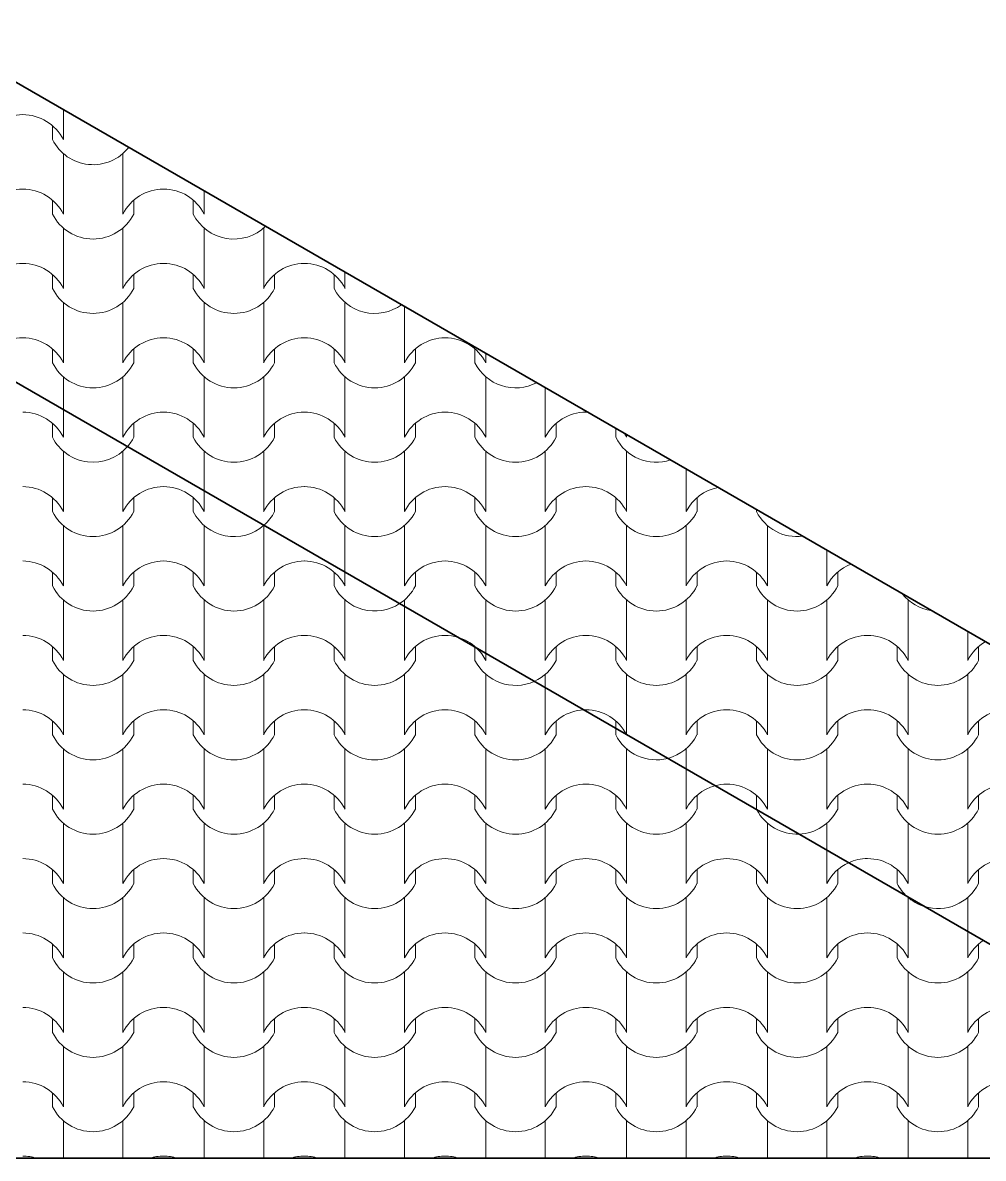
# Model space of a CAD drawing. Header units: millimetres. Extents: x 102766 to 172228, y -127504 to -81044.
# Drawn here: x 115499 to 117440, y -91269 to -88974 of the extents above; entities that cross this region are included whole.
import ezdxf

# ---------------------------------------------------------------- set-up
doc = ezdxf.new("R2010")
doc.units = ezdxf.units.MM
doc.header["$MEASUREMENT"] = 0
doc.layers.add('2D Drafting - General_Pen_No__105', color=7, linetype='Continuous', lineweight=13, true_color=0xcae6ff)
doc.layers.add('2D Drafting - General_Pen_No__82', color=7, linetype='Continuous', lineweight=20, true_color=0xaaaaaa)
doc.layers.add('Shell - Roof_Pen_No__21', color=7, linetype='Continuous', lineweight=35)

# ---------------------------------------------------------------- blocks, each defined once
blk = doc.blocks.new('*X18')
at = {"layer": '2D Drafting - General_Pen_No__82', "linetype": 'Continuous'}
for p, q in [((115581, -89149.5), (115581, -89210.3)), ((115559, -89182.2), (115559, -89210.3)), ((115581, -89238.7), (115581, -89299.6)), ((115701.2, -89238.7), (115701.2, -89299.6)), ((115581, -89299.6), (115581, -89360.6)), ((115701.2, -89299.6), (115701.2, -89360.6)), ((115865.5, -89313.7), (115865.5, -89360.6)), ((115559, -89332.6), (115559, -89360.6)), ((115723.2, -89332.6), (115723.2, -89360.6)), ((115843.5, -89332.6), (115843.5, -89360.6)), ((115581, -89389), (115581, -89450)), ((115701.2, -89389), (115701.2, -89450)), ((115865.5, -89389), (115865.5, -89450)), ((115985.7, -89389), (115985.7, -89450)), ((115581, -89450), (115581, -89510.9)), ((115701.2, -89450), (115701.2, -89510.9)), ((115865.5, -89450), (115865.5, -89510.9)), ((115985.7, -89450), (115985.7, -89510.9)), ((115559, -89482.9), (115559, -89510.9)), ((115723.2, -89482.9), (115723.2, -89510.9)), ((115843.5, -89482.9), (115843.5, -89510.9)), ((116007.7, -89482.9), (116007.7, -89510.9)), ((116128, -89482.9), (116128, -89510.9)), ((116150, -89478), (116150, -89510.9)), ((115581, -89539.3), (115581, -89600.3)), ((115701.2, -89539.3), (115701.2, -89600.3)), ((115865.5, -89539.3), (115865.5, -89600.3)), ((115985.7, -89539.3), (115985.7, -89600.3)), ((116150, -89539.3), (116150, -89600.3)), ((116270.2, -89547.4), (116270.2, -89600.3)), ((115581, -89600.3), (115581, -89661.3)), ((115701.2, -89600.3), (115701.2, -89661.3)), ((115865.5, -89600.3), (115865.5, -89661.3)), ((115985.7, -89600.3), (115985.7, -89661.3)), ((116150, -89600.3), (116150, -89661.3)), ((116270.2, -89600.3), (116270.2, -89661.3)), ((115559, -89633.3), (115559, -89661.3)), ((115723.2, -89633.3), (115723.2, -89661.3)), ((115843.5, -89633.3), (115843.5, -89661.3)), ((116007.7, -89633.3), (116007.7, -89661.3)), ((116128, -89633.3), (116128, -89661.3)), ((116292.2, -89633.3), (116292.2, -89661.3)), ((116412.4, -89633.3), (116412.4, -89661.3)), ((116434.4, -89642.2), (116434.4, -89661.3)), ((115581, -89689.7), (115581, -89750.6)), ((115701.2, -89689.7), (115701.2, -89750.6)), ((115865.5, -89689.7), (115865.5, -89750.6)), ((115985.7, -89689.7), (115985.7, -89750.6)), ((116150, -89689.7), (116150, -89750.6)), ((116270.2, -89689.7), (116270.2, -89750.6)), ((116434.4, -89689.7), (116434.4, -89750.6)), ((116554.7, -89711.6), (116554.7, -89750.6)), ((115581, -89750.6), (115581, -89755.7)), ((115701.2, -89750.6), (115701.2, -89811.6)), ((115865.5, -89750.6), (115865.5, -89811.6)), ((115985.7, -89750.6), (115985.7, -89811.6)), ((116150, -89750.6), (116150, -89811.6)), ((116270.2, -89750.6), (116270.2, -89811.6)), ((116434.4, -89750.6), (116434.4, -89811.6)), ((116554.7, -89750.6), (116554.7, -89811.6)), ((115723.2, -89783.6), (115723.2, -89811.6)), ((115843.5, -89783.6), (115843.5, -89811.6)), ((116007.7, -89783.6), (116007.7, -89811.6)), ((116128, -89783.6), (116128, -89811.6)), ((116292.2, -89783.6), (116292.2, -89811.6)), ((116412.4, -89783.6), (116412.4, -89811.6)), ((116576.7, -89783.6), (116576.7, -89811.6)), ((116696.9, -89793.8), (116696.9, -89811.6)), ((116718.9, -89806.5), (116718.9, -89811.6)), ((115865.5, -89840), (115865.5, -89901)), ((115985.7, -89840), (115985.7, -89901)), ((116150, -89840), (116150, -89901)), ((116270.2, -89840), (116270.2, -89901)), ((116434.4, -89840), (116434.4, -89901)), ((116554.7, -89840), (116554.7, -89901)), ((116718.9, -89840), (116718.9, -89901)), ((116839.2, -89875.9), (116839.2, -89901)), ((115865.5, -89901), (115865.5, -89919.9)), ((115985.7, -89901), (115985.7, -89962)), ((116150, -89901), (116150, -89962)), ((116270.2, -89901), (116270.2, -89962)), ((116434.4, -89901), (116434.4, -89962)), ((116554.7, -89901), (116554.7, -89962)), ((116718.9, -89901), (116718.9, -89962)), ((116839.2, -89901), (116839.2, -89962)), ((116007.7, -89933.9), (116007.7, -89962)), ((116128, -89933.9), (116128, -89962)), ((116292.2, -89933.9), (116292.2, -89962)), ((116412.4, -89933.9), (116412.4, -89962)), ((116576.7, -89933.9), (116576.7, -89962)), ((116696.9, -89933.9), (116696.9, -89962)), ((116861.2, -89933.9), (116861.2, -89962)), ((116981.4, -89958), (116981.4, -89962)), ((116150, -89990.4), (116150, -90051.3)), ((116270.2, -89990.4), (116270.2, -90051.3)), ((116434.4, -89990.4), (116434.4, -90051.3)), ((116554.7, -89990.4), (116554.7, -90051.3)), ((116718.9, -89990.4), (116718.9, -90051.3)), ((116839.2, -89990.4), (116839.2, -90051.3)), ((117003.4, -89990.4), (117003.4, -90051.3)), ((117123.6, -90040.1), (117123.6, -90051.3)), ((116150, -90051.3), (116150, -90084.2)), ((116270.2, -90051.3), (116270.2, -90112.3)), ((116434.4, -90051.3), (116434.4, -90112.3)), ((116554.7, -90051.3), (116554.7, -90112.3)), ((116718.9, -90051.3), (116718.9, -90112.3)), ((116839.2, -90051.3), (116839.2, -90112.3)), ((117003.4, -90051.3), (117003.4, -90112.3)), ((117123.6, -90051.3), (117123.6, -90112.3)), ((116292.2, -90084.3), (116292.2, -90112.3)), ((116412.4, -90084.3), (116412.4, -90112.3)), ((116576.7, -90084.3), (116576.7, -90112.3)), ((116696.9, -90084.3), (116696.9, -90112.3)), ((116861.2, -90084.3), (116861.2, -90112.3)), ((116981.4, -90084.3), (116981.4, -90112.3)), ((117145.6, -90084.3), (117145.6, -90112.3)), ((116270.2, -90140.7), (116270.2, -90153.6)), ((116434.4, -90140.7), (116434.4, -90201.7)), ((116554.7, -90140.7), (116554.7, -90201.7)), ((116718.9, -90140.7), (116718.9, -90201.7)), ((116839.2, -90140.7), (116839.2, -90201.7)), ((117003.4, -90140.7), (117003.4, -90201.7)), ((117123.6, -90140.7), (117123.6, -90201.7)), ((117287.9, -90140.7), (117287.9, -90201.7)), ((116434.4, -90201.7), (116434.4, -90248.4)), ((116554.7, -90201.7), (116554.7, -90262.6)), ((116718.9, -90201.7), (116718.9, -90262.6)), ((116839.2, -90201.7), (116839.2, -90262.6)), ((117003.4, -90201.7), (117003.4, -90262.6)), ((117123.6, -90201.7), (117123.6, -90262.6)), ((117287.9, -90201.7), (117287.9, -90262.6)), ((117408.1, -90204.4), (117408.1, -90262.6)), ((116412.4, -90234.6), (116412.4, -90235.7)), ((116576.7, -90234.6), (116576.7, -90262.6)), ((116696.9, -90234.6), (116696.9, -90262.6)), ((116861.2, -90234.6), (116861.2, -90262.6)), ((116981.4, -90234.6), (116981.4, -90262.6)), ((117145.6, -90234.6), (117145.6, -90262.6)), ((117265.9, -90234.6), (117265.9, -90262.6)), ((117430.1, -90234.6), (117430.1, -90262.6)), ((116554.7, -90291), (116554.7, -90317.9)), ((116718.9, -90291), (116718.9, -90352)), ((116839.2, -90291), (116839.2, -90352)), ((117003.4, -90291), (117003.4, -90352)), ((117123.6, -90291), (117123.6, -90352)), ((117287.9, -90291), (117287.9, -90352)), ((117408.1, -90291), (117408.1, -90352)), ((116718.9, -90352), (116718.9, -90412.7)), ((116839.2, -90352), (116839.2, -90413)), ((117003.4, -90352), (117003.4, -90413)), ((117123.6, -90352), (117123.6, -90413)), ((117287.9, -90352), (117287.9, -90413)), ((117408.1, -90352), (117408.1, -90413)), ((116696.9, -90384.9), (116696.9, -90400)), ((116861.2, -90384.9), (116861.2, -90413)), ((116981.4, -90384.9), (116981.4, -90413)), ((117145.6, -90384.9), (117145.6, -90413)), ((117265.9, -90384.9), (117265.9, -90413)), ((117430.1, -90384.9), (117430.1, -90413)), ((116839.2, -90441.4), (116839.2, -90482.1)), ((117003.4, -90441.4), (117003.4, -90502.3)), ((117123.6, -90441.4), (117123.6, -90502.3)), ((117287.9, -90441.4), (117287.9, -90502.3)), ((117408.1, -90441.4), (117408.1, -90502.3)), ((117003.4, -90502.3), (117003.4, -90563.3)), ((117123.6, -90502.3), (117123.6, -90563.3)), ((117287.9, -90502.3), (117287.9, -90563.3)), ((117408.1, -90502.3), (117408.1, -90563.3)), ((116981.4, -90535.3), (116981.4, -90563.3)), ((117145.6, -90535.3), (117145.6, -90563.3)), ((117265.9, -90535.3), (117265.9, -90563.3)), ((117430.1, -90535.3), (117430.1, -90563.3)), ((117123.6, -90591.7), (117123.6, -90646.3)), ((117287.9, -90591.7), (117287.9, -90652.7)), ((117408.1, -90591.7), (117408.1, -90652.7)), ((117287.9, -90652.7), (117287.9, -90713.6)), ((117408.1, -90652.7), (117408.1, -90713.6)), ((117265.9, -90685.6), (117265.9, -90713.6)), ((117430.1, -90685.6), (117430.1, -90713.6)), ((117408.1, -90742), (117408.1, -90803)), ((117408.1, -90803), (117408.1, -90810.6))]:
    blk.add_line(p, q, dxfattribs=at)
for centre, radius, start, end in [((115499.2, -89252.2), 92.5, 90.1705, 153.0115), ((115498.6, -89252.2), 92.5, 26.9885, 89.8295), ((115641.1, -89169), 91.9, 206.7044, 321.7511), ((115499.2, -89402.6), 92.5, 90.1705, 153.0115), ((115498.6, -89402.6), 92.5, 26.9885, 89.8295), ((115783.6, -89402.6), 92.5, 90.1705, 153.0115), ((115783.1, -89402.6), 92.5, 26.9885, 89.8295), ((115641.1, -89319.3), 91.9, 206.7044, 333.2956), ((115925.6, -89319.3), 91.9, 206.7044, 314.0677), ((115499.2, -89552.9), 92.5, 90.1705, 153.0115), ((115498.6, -89552.9), 92.5, 26.9885, 89.8295), ((115783.6, -89552.9), 92.5, 90.1705, 153.0115), ((115783.1, -89552.9), 92.5, 26.9885, 89.8295), ((116068.1, -89552.9), 92.5, 90.1705, 153.0115), ((116067.6, -89552.9), 92.5, 26.9885, 89.8295), ((115641.1, -89469.6), 91.9, 206.7044, 333.2956), ((115925.6, -89469.6), 91.9, 206.7044, 333.2956), ((116210.1, -89469.6), 91.9, 206.7044, 306.0757), ((115499.2, -89703.2), 92.5, 90.1705, 152.7924), ((115498.6, -89703.2), 92.5, 26.9885, 89.8295), ((115783.6, -89703.2), 92.5, 90.1705, 153.0115), ((115783.1, -89703.2), 92.5, 26.9885, 89.8295), ((116068.1, -89703.2), 92.5, 90.1705, 153.0115), ((116067.6, -89703.2), 92.5, 26.9885, 89.8295), ((116352.6, -89703.2), 92.5, 90.1705, 153.0115), ((116352, -89703.2), 92.5, 26.9885, 89.8295), ((115641.1, -89620), 91.9, 206.7044, 333.2956), ((115925.6, -89620), 91.9, 206.7044, 333.2956), ((116210.1, -89620), 91.9, 206.7044, 333.2956), ((116494.6, -89620), 91.9, 206.7044, 297.5504), ((115783.6, -89853.6), 92.5, 90.1705, 153.0115), ((115783.1, -89853.6), 92.5, 26.9885, 89.8295), ((116068.1, -89853.6), 92.5, 90.1705, 153.0115), ((116067.6, -89853.6), 92.5, 26.9885, 89.8295), ((116352.6, -89853.6), 92.5, 90.1705, 153.0115), ((116352, -89853.6), 92.5, 26.9885, 89.8295), ((116637.1, -89853.6), 92.5, 90.1705, 153.0115), ((116636.5, -89853.6), 92.5, 87.5192, 89.8295), ((115641.1, -89770.3), 91.9, 319.0832, 333.2956), ((115925.6, -89770.3), 91.9, 206.7044, 333.2956), ((116210.1, -89770.3), 91.9, 206.7044, 333.2956), ((116494.6, -89770.3), 91.9, 206.7044, 333.2956), ((116779, -89770.3), 91.9, 206.7044, 288.1189), ((116636.5, -89853.6), 92.5, 26.9885, 32.4808), ((116068.1, -90003.9), 92.5, 90.1705, 153.0115), ((116067.6, -90003.9), 92.5, 26.9885, 89.8295), ((116352.6, -90003.9), 92.5, 90.1705, 153.0115), ((116352, -90003.9), 92.5, 26.9885, 89.8295), ((116637.1, -90003.9), 92.5, 90.1705, 153.0115), ((116636.5, -90003.9), 92.5, 26.9885, 89.8295), ((116921.6, -90003.9), 92.5, 101.0953, 153.0115), ((115925.6, -89920.6), 91.9, 311.3121, 333.2956), ((116210.1, -89920.6), 91.9, 206.7044, 333.2956), ((116494.6, -89920.6), 91.9, 206.7044, 333.2956), ((116779, -89920.6), 91.9, 206.7044, 333.2956), ((117063.5, -89920.6), 91.9, 206.7044, 277.002), ((116352.6, -90154.3), 92.5, 90.1705, 153.0115), ((116352, -90154.3), 92.5, 26.9885, 89.8295), ((116637.1, -90154.3), 92.5, 90.1705, 153.0115), ((116636.5, -90154.3), 92.5, 26.9885, 89.8295), ((116921.6, -90154.3), 92.5, 90.1705, 153.0115), ((116921, -90154.3), 92.5, 26.9885, 89.8295), ((117206, -90154.3), 92.5, 111.4386, 153.0115), ((116210.1, -90071), 91.9, 303.1638, 333.2956), ((116494.6, -90071), 91.9, 206.7044, 333.2956), ((116779, -90071), 91.9, 206.7044, 333.2956), ((117063.5, -90071), 91.9, 206.7044, 333.2956), ((117348, -90071), 91.9, 218.3793, 261.6207), ((116352, -90304.6), 92.5, 46.2824, 73.7176), ((116637.1, -90304.6), 92.5, 90.1705, 153.0115), ((116636.5, -90304.6), 92.5, 26.9885, 89.8295), ((116921.6, -90304.6), 92.5, 90.1705, 153.0115), ((116921, -90304.6), 92.5, 26.9885, 89.8295), ((117206, -90304.6), 92.5, 90.1705, 153.0115), ((117205.5, -90304.6), 92.5, 26.9885, 89.8295), ((117490.5, -90304.6), 92.5, 120.4561, 153.0115), ((116494.6, -90221.3), 91.9, 294.3756, 333.2956), ((116779, -90221.3), 91.9, 206.7044, 333.2956), ((117063.5, -90221.3), 91.9, 206.7044, 333.2956), ((117348, -90221.3), 91.9, 206.7044, 333.2956), ((116637.1, -90454.9), 92.5, 90.1705, 93.0456), ((116636.5, -90454.9), 92.5, 27.2684, 89.8295), ((116921.6, -90454.9), 92.5, 90.1705, 153.0115), ((116921, -90454.9), 92.5, 26.9885, 89.8295), ((117206, -90454.9), 92.5, 90.1705, 153.0115), ((117205.5, -90454.9), 92.5, 26.9885, 89.8295), ((117490.5, -90454.9), 92.5, 90.1705, 153.0115), ((116779, -90371.7), 91.9, 284.4798, 333.2956), ((117063.5, -90371.7), 91.9, 206.7044, 333.2956), ((117348, -90371.7), 91.9, 206.7044, 333.2956), ((116921.6, -90605.3), 92.5, 90.1705, 104.9297), ((116921, -90605.3), 92.5, 26.9885, 89.8295), ((117206, -90605.3), 92.5, 90.1705, 153.0115), ((117205.5, -90605.3), 92.5, 26.9885, 89.8295), ((117490.5, -90605.3), 92.5, 90.1705, 153.0115), ((117063.5, -90522), 91.9, 206.7044, 207.6212), ((117063.5, -90522), 91.9, 272.3788, 333.2956), ((117348, -90522), 91.9, 206.7044, 333.2956), ((117206, -90755.6), 92.5, 90.1705, 114.7103), ((117205.5, -90755.6), 92.5, 26.9885, 89.8295), ((117490.5, -90755.6), 92.5, 90.1705, 153.0115), ((117348, -90672.3), 91.9, 206.7044, 227.3052), ((117348, -90672.3), 91.9, 252.6948, 333.2956)]:
    blk.add_arc(centre, radius, start, end, dxfattribs=at)
blk = doc.blocks.new('Fill_9')
at = {"layer": '2D Drafting - General_Pen_No__105', "linetype": 'Continuous'}
for p, q in [((119251.8, -91268.8), (115277.1, -88974)), ((115277.1, -89580.2), (118201.8, -91268.8))]:
    blk.add_line(p, q, dxfattribs=at)
at = {"layer": '2D Drafting - General_Pen_No__82', "linetype": 'Continuous'}
blk.add_blockref('*X18', (0, 0), dxfattribs=at)
blk = doc.blocks.new('*X20')
at = {"layer": '2D Drafting - General_Pen_No__82', "linetype": 'Continuous'}
for p, q in [((115581, -89755.7), (115581, -89811.6)), ((115559, -89783.6), (115559, -89811.6)), ((115581, -89840), (115581, -89901)), ((115701.2, -89840), (115701.2, -89901)), ((115581, -89901), (115581, -89962)), ((115701.2, -89901), (115701.2, -89962)), ((115559, -89933.9), (115559, -89962)), ((115723.2, -89933.9), (115723.2, -89962)), ((115843.5, -89933.9), (115843.5, -89962)), ((115865.5, -89919.9), (115865.5, -89962)), ((115581, -89990.4), (115581, -90051.3)), ((115701.2, -89990.4), (115701.2, -90051.3)), ((115865.5, -89990.4), (115865.5, -90051.3)), ((115985.7, -89990.4), (115985.7, -90051.3)), ((115581, -90051.3), (115581, -90112.3)), ((115701.2, -90051.3), (115701.2, -90112.3)), ((115865.5, -90051.3), (115865.5, -90112.3)), ((115985.7, -90051.3), (115985.7, -90112.3)), ((115559, -90084.3), (115559, -90112.3)), ((115723.2, -90084.3), (115723.2, -90112.3)), ((115843.5, -90084.3), (115843.5, -90112.3)), ((116007.7, -90084.3), (116007.7, -90112.3)), ((116128, -90084.3), (116128, -90112.3)), ((116150, -90084.2), (116150, -90112.3)), ((115581, -90140.7), (115581, -90201.7)), ((115701.2, -90140.7), (115701.2, -90201.7)), ((115865.5, -90140.7), (115865.5, -90201.7)), ((115985.7, -90140.7), (115985.7, -90201.7)), ((116150, -90140.7), (116150, -90201.7)), ((116270.2, -90153.6), (116270.2, -90201.7)), ((115581, -90201.7), (115581, -90262.6)), ((115701.2, -90201.7), (115701.2, -90262.6)), ((115865.5, -90201.7), (115865.5, -90262.6)), ((115985.7, -90201.7), (115985.7, -90262.6)), ((116150, -90201.7), (116150, -90262.6)), ((116270.2, -90201.7), (116270.2, -90262.6)), ((115559, -90234.6), (115559, -90262.6)), ((115723.2, -90234.6), (115723.2, -90262.6)), ((115843.5, -90234.6), (115843.5, -90262.6)), ((116007.7, -90234.6), (116007.7, -90262.6)), ((116128, -90234.6), (116128, -90262.6)), ((116292.2, -90234.6), (116292.2, -90262.6)), ((116412.4, -90235.7), (116412.4, -90262.6)), ((116434.4, -90248.4), (116434.4, -90262.6)), ((115581, -90291), (115581, -90352)), ((115701.2, -90291), (115701.2, -90352)), ((115865.5, -90291), (115865.5, -90352)), ((115985.7, -90291), (115985.7, -90352)), ((116150, -90291), (116150, -90352)), ((116270.2, -90291), (116270.2, -90352)), ((116434.4, -90291), (116434.4, -90352)), ((116554.7, -90317.9), (116554.7, -90352)), ((115581, -90352), (115581, -90413)), ((115701.2, -90352), (115701.2, -90413)), ((115865.5, -90352), (115865.5, -90413)), ((115985.7, -90352), (115985.7, -90413)), ((116150, -90352), (116150, -90413)), ((116270.2, -90352), (116270.2, -90413)), ((116434.4, -90352), (116434.4, -90413)), ((116554.7, -90352), (116554.7, -90413)), ((115559, -90384.9), (115559, -90413)), ((115723.2, -90384.9), (115723.2, -90413)), ((115843.5, -90384.9), (115843.5, -90413)), ((116007.7, -90384.9), (116007.7, -90413)), ((116128, -90384.9), (116128, -90413)), ((116292.2, -90384.9), (116292.2, -90413)), ((116412.4, -90384.9), (116412.4, -90413)), ((116576.7, -90384.9), (116576.7, -90413)), ((116696.9, -90400), (116696.9, -90413)), ((116718.9, -90412.7), (116718.9, -90413)), ((115581, -90441.4), (115581, -90502.3)), ((115701.2, -90441.4), (115701.2, -90502.3)), ((115865.5, -90441.4), (115865.5, -90502.3)), ((115985.7, -90441.4), (115985.7, -90502.3)), ((116150, -90441.4), (116150, -90502.3)), ((116270.2, -90441.4), (116270.2, -90502.3)), ((116434.4, -90441.4), (116434.4, -90502.3)), ((116554.7, -90441.4), (116554.7, -90502.3)), ((116718.9, -90441.4), (116718.9, -90502.3)), ((116839.2, -90482.1), (116839.2, -90502.3)), ((115581, -90502.3), (115581, -90563.3)), ((115701.2, -90502.3), (115701.2, -90563.3)), ((115865.5, -90502.3), (115865.5, -90563.3)), ((115985.7, -90502.3), (115985.7, -90563.3)), ((116150, -90502.3), (116150, -90563.3)), ((116270.2, -90502.3), (116270.2, -90563.3)), ((116434.4, -90502.3), (116434.4, -90563.3)), ((116554.7, -90502.3), (116554.7, -90563.3)), ((116718.9, -90502.3), (116718.9, -90563.3)), ((116839.2, -90502.3), (116839.2, -90563.3)), ((115559, -90535.3), (115559, -90563.3)), ((115723.2, -90535.3), (115723.2, -90563.3)), ((115843.5, -90535.3), (115843.5, -90563.3)), ((116007.7, -90535.3), (116007.7, -90563.3)), ((116128, -90535.3), (116128, -90563.3)), ((116292.2, -90535.3), (116292.2, -90563.3)), ((116412.4, -90535.3), (116412.4, -90563.3)), ((116576.7, -90535.3), (116576.7, -90563.3)), ((116696.9, -90535.3), (116696.9, -90563.3)), ((116861.2, -90535.3), (116861.2, -90563.3)), ((115581, -90591.7), (115581, -90652.7)), ((115701.2, -90591.7), (115701.2, -90652.7)), ((115865.5, -90591.7), (115865.5, -90652.7)), ((115985.7, -90591.7), (115985.7, -90652.7)), ((116150, -90591.7), (116150, -90652.7)), ((116270.2, -90591.7), (116270.2, -90652.7)), ((116434.4, -90591.7), (116434.4, -90652.7)), ((116554.7, -90591.7), (116554.7, -90652.7)), ((116718.9, -90591.7), (116718.9, -90652.7)), ((116839.2, -90591.7), (116839.2, -90652.7)), ((117003.4, -90591.7), (117003.4, -90652.7)), ((115581, -90652.7), (115581, -90713.6)), ((115701.2, -90652.7), (115701.2, -90713.6)), ((115865.5, -90652.7), (115865.5, -90713.6)), ((115985.7, -90652.7), (115985.7, -90713.6)), ((116150, -90652.7), (116150, -90713.6)), ((116270.2, -90652.7), (116270.2, -90713.6)), ((116434.4, -90652.7), (116434.4, -90713.6)), ((116554.7, -90652.7), (116554.7, -90713.6)), ((116718.9, -90652.7), (116718.9, -90713.6)), ((116839.2, -90652.7), (116839.2, -90713.6)), ((117003.4, -90652.7), (117003.4, -90713.6)), ((117123.6, -90646.3), (117123.6, -90652.7)), ((117123.6, -90652.7), (117123.6, -90713.6)), ((115559, -90685.6), (115559, -90713.6)), ((115723.2, -90685.6), (115723.2, -90713.6)), ((115843.5, -90685.6), (115843.5, -90713.6)), ((116007.7, -90685.6), (116007.7, -90713.6)), ((116128, -90685.6), (116128, -90713.6)), ((116292.2, -90685.6), (116292.2, -90713.6)), ((116412.4, -90685.6), (116412.4, -90713.6)), ((116576.7, -90685.6), (116576.7, -90713.6)), ((116696.9, -90685.6), (116696.9, -90713.6)), ((116861.2, -90685.6), (116861.2, -90713.6)), ((116981.4, -90685.6), (116981.4, -90713.6)), ((117145.6, -90685.6), (117145.6, -90713.6)), ((115581, -90742), (115581, -90803)), ((115701.2, -90742), (115701.2, -90803)), ((115865.5, -90742), (115865.5, -90803)), ((115985.7, -90742), (115985.7, -90803)), ((116150, -90742), (116150, -90803)), ((116270.2, -90742), (116270.2, -90803)), ((116434.4, -90742), (116434.4, -90803)), ((116554.7, -90742), (116554.7, -90803)), ((116718.9, -90742), (116718.9, -90803)), ((116839.2, -90742), (116839.2, -90803)), ((117003.4, -90742), (117003.4, -90803)), ((117123.6, -90742), (117123.6, -90803)), ((117287.9, -90742), (117287.9, -90803)), ((115581, -90803), (115581, -90864)), ((115701.2, -90803), (115701.2, -90864)), ((115865.5, -90803), (115865.5, -90864)), ((115985.7, -90803), (115985.7, -90864)), ((116150, -90803), (116150, -90864)), ((116270.2, -90803), (116270.2, -90864)), ((116434.4, -90803), (116434.4, -90864)), ((116554.7, -90803), (116554.7, -90864)), ((116718.9, -90803), (116718.9, -90864)), ((116839.2, -90803), (116839.2, -90864)), ((117003.4, -90803), (117003.4, -90864)), ((117123.6, -90803), (117123.6, -90864)), ((117287.9, -90803), (117287.9, -90864)), ((117408.1, -90810.6), (117408.1, -90864)), ((115559, -90835.9), (115559, -90864)), ((115723.2, -90835.9), (115723.2, -90864)), ((115843.5, -90835.9), (115843.5, -90864)), ((116007.7, -90835.9), (116007.7, -90864)), ((116128, -90835.9), (116128, -90864)), ((116292.2, -90835.9), (116292.2, -90864)), ((116412.4, -90835.9), (116412.4, -90864)), ((116576.7, -90835.9), (116576.7, -90864)), ((116696.9, -90835.9), (116696.9, -90864)), ((116861.2, -90835.9), (116861.2, -90864)), ((116981.4, -90835.9), (116981.4, -90864)), ((117145.6, -90835.9), (117145.6, -90864)), ((117265.9, -90835.9), (117265.9, -90864)), ((117430.1, -90835.9), (117430.1, -90864)), ((115581, -90892.4), (115581, -90953.3)), ((115701.2, -90892.4), (115701.2, -90953.3)), ((115865.5, -90892.4), (115865.5, -90953.3)), ((115985.7, -90892.4), (115985.7, -90953.3)), ((116150, -90892.4), (116150, -90953.3)), ((116270.2, -90892.4), (116270.2, -90953.3)), ((116434.4, -90892.4), (116434.4, -90953.3)), ((116554.7, -90892.4), (116554.7, -90953.3)), ((116718.9, -90892.4), (116718.9, -90953.3)), ((116839.2, -90892.4), (116839.2, -90953.3)), ((117003.4, -90892.4), (117003.4, -90953.3)), ((117123.6, -90892.4), (117123.6, -90953.3)), ((117287.9, -90892.4), (117287.9, -90953.3)), ((117408.1, -90892.4), (117408.1, -90953.3)), ((115581, -90953.3), (115581, -91014.3)), ((115701.2, -90953.3), (115701.2, -91014.3)), ((115865.5, -90953.3), (115865.5, -91014.3)), ((115985.7, -90953.3), (115985.7, -91014.3)), ((116150, -90953.3), (116150, -91014.3)), ((116270.2, -90953.3), (116270.2, -91014.3)), ((116434.4, -90953.3), (116434.4, -91014.3)), ((116554.7, -90953.3), (116554.7, -91014.3)), ((116718.9, -90953.3), (116718.9, -91014.3)), ((116839.2, -90953.3), (116839.2, -91014.3)), ((117003.4, -90953.3), (117003.4, -91014.3)), ((117123.6, -90953.3), (117123.6, -91014.3)), ((117287.9, -90953.3), (117287.9, -91014.3)), ((117408.1, -90953.3), (117408.1, -91014.3)), ((115559, -90986.3), (115559, -91014.3)), ((115723.2, -90986.3), (115723.2, -91014.3)), ((115843.5, -90986.3), (115843.5, -91014.3)), ((116007.7, -90986.3), (116007.7, -91014.3)), ((116128, -90986.3), (116128, -91014.3)), ((116292.2, -90986.3), (116292.2, -91014.3)), ((116412.4, -90986.3), (116412.4, -91014.3)), ((116576.7, -90986.3), (116576.7, -91014.3)), ((116696.9, -90986.3), (116696.9, -91014.3)), ((116861.2, -90986.3), (116861.2, -91014.3)), ((116981.4, -90986.3), (116981.4, -91014.3)), ((117145.6, -90986.3), (117145.6, -91014.3)), ((117265.9, -90986.3), (117265.9, -91014.3)), ((117430.1, -90986.3), (117430.1, -91014.3)), ((115581, -91042.7), (115581, -91103.7)), ((115701.2, -91042.7), (115701.2, -91103.7)), ((115865.5, -91042.7), (115865.5, -91103.7)), ((115985.7, -91042.7), (115985.7, -91103.7)), ((116150, -91042.7), (116150, -91103.7)), ((116270.2, -91042.7), (116270.2, -91103.7)), ((116434.4, -91042.7), (116434.4, -91103.7)), ((116554.7, -91042.7), (116554.7, -91103.7)), ((116718.9, -91042.7), (116718.9, -91103.7)), ((116839.2, -91042.7), (116839.2, -91103.7)), ((117003.4, -91042.7), (117003.4, -91103.7)), ((117123.6, -91042.7), (117123.6, -91103.7)), ((117287.9, -91042.7), (117287.9, -91103.7)), ((117408.1, -91042.7), (117408.1, -91103.7)), ((115581, -91103.7), (115581, -91164.6)), ((115701.2, -91103.7), (115701.2, -91164.6)), ((115865.5, -91103.7), (115865.5, -91164.6)), ((115985.7, -91103.7), (115985.7, -91164.6)), ((116150, -91103.7), (116150, -91164.6)), ((116270.2, -91103.7), (116270.2, -91164.6)), ((116434.4, -91103.7), (116434.4, -91164.6)), ((116554.7, -91103.7), (116554.7, -91164.6)), ((116718.9, -91103.7), (116718.9, -91164.6)), ((116839.2, -91103.7), (116839.2, -91164.6)), ((117003.4, -91103.7), (117003.4, -91164.6)), ((117123.6, -91103.7), (117123.6, -91164.6)), ((117287.9, -91103.7), (117287.9, -91164.6)), ((117408.1, -91103.7), (117408.1, -91164.6)), ((115559, -91136.6), (115559, -91164.6)), ((115723.2, -91136.6), (115723.2, -91164.6)), ((115843.5, -91136.6), (115843.5, -91164.6)), ((116007.7, -91136.6), (116007.7, -91164.6)), ((116128, -91136.6), (116128, -91164.6)), ((116292.2, -91136.6), (116292.2, -91164.6)), ((116412.4, -91136.6), (116412.4, -91164.6)), ((116576.7, -91136.6), (116576.7, -91164.6)), ((116696.9, -91136.6), (116696.9, -91164.6)), ((116861.2, -91136.6), (116861.2, -91164.6)), ((116981.4, -91136.6), (116981.4, -91164.6)), ((117145.6, -91136.6), (117145.6, -91164.6)), ((117265.9, -91136.6), (117265.9, -91164.6)), ((117430.1, -91136.6), (117430.1, -91164.6)), ((115581, -91193), (115581, -91254)), ((115701.2, -91193), (115701.2, -91254)), ((115865.5, -91193), (115865.5, -91254)), ((115985.7, -91193), (115985.7, -91254)), ((116150, -91193), (116150, -91254)), ((116270.2, -91193), (116270.2, -91254)), ((116434.4, -91193), (116434.4, -91254)), ((116554.7, -91193), (116554.7, -91254)), ((116718.9, -91193), (116718.9, -91254)), ((116839.2, -91193), (116839.2, -91254)), ((117003.4, -91193), (117003.4, -91254)), ((117123.6, -91193), (117123.6, -91254)), ((117287.9, -91193), (117287.9, -91254)), ((117408.1, -91193), (117408.1, -91254)), ((115581, -91254), (115581, -91268.8)), ((115701.2, -91254), (115701.2, -91268.8)), ((115865.5, -91254), (115865.5, -91268.8)), ((115985.7, -91254), (115985.7, -91268.8)), ((116150, -91254), (116150, -91268.8)), ((116270.2, -91254), (116270.2, -91268.8)), ((116434.4, -91254), (116434.4, -91268.8)), ((116554.7, -91254), (116554.7, -91268.8)), ((116718.9, -91254), (116718.9, -91268.8)), ((116839.2, -91254), (116839.2, -91268.8)), ((117003.4, -91254), (117003.4, -91268.8)), ((117123.6, -91254), (117123.6, -91268.8)), ((117287.9, -91254), (117287.9, -91268.8)), ((117408.1, -91254), (117408.1, -91268.8))]:
    blk.add_line(p, q, dxfattribs=at)
for centre, radius, start, end in [((115498.6, -89853.6), 92.5, 26.9885, 89.8295), ((115641.1, -89770.3), 91.9, 206.7044, 319.0832), ((115498.6, -90003.9), 92.5, 26.9885, 89.8295), ((115783.6, -90003.9), 92.5, 90.1705, 153.0115), ((115783.1, -90003.9), 92.5, 26.9885, 89.8295), ((115641.1, -89920.6), 91.9, 206.7044, 333.2956), ((115925.6, -89920.6), 91.9, 206.7044, 311.3121), ((115498.6, -90154.3), 92.5, 26.9885, 89.8295), ((115783.6, -90154.3), 92.5, 90.1705, 153.0115), ((115783.1, -90154.3), 92.5, 26.9885, 89.8295), ((116068.1, -90154.3), 92.5, 90.1705, 153.0115), ((116067.6, -90154.3), 92.5, 26.9885, 89.8295), ((115641.1, -90071), 91.9, 206.7044, 333.2956), ((115925.6, -90071), 91.9, 206.7044, 333.2956), ((116210.1, -90071), 91.9, 206.7044, 303.1638), ((115498.6, -90304.6), 92.5, 26.9885, 89.8295), ((115783.6, -90304.6), 92.5, 90.1705, 153.0115), ((115783.1, -90304.6), 92.5, 26.9885, 89.8295), ((116068.1, -90304.6), 92.5, 90.1705, 153.0115), ((116067.6, -90304.6), 92.5, 26.9885, 89.8295), ((116352.6, -90304.6), 92.5, 90.1705, 153.0115), ((116352, -90304.6), 92.5, 73.7176, 89.8295), ((116352, -90304.6), 92.5, 26.9885, 46.2824), ((115641.1, -90221.3), 91.9, 206.7044, 333.2956), ((115925.6, -90221.3), 91.9, 206.7044, 333.2956), ((116210.1, -90221.3), 91.9, 206.7044, 333.2956), ((116494.6, -90221.3), 91.9, 206.7044, 294.3756), ((115498.6, -90454.9), 92.5, 26.9885, 89.8295), ((115783.6, -90454.9), 92.5, 90.1705, 153.0115), ((115783.1, -90454.9), 92.5, 26.9885, 89.8295), ((116068.1, -90454.9), 92.5, 90.1705, 153.0115), ((116067.6, -90454.9), 92.5, 26.9885, 89.8295), ((116352.6, -90454.9), 92.5, 90.1705, 153.0115), ((116352, -90454.9), 92.5, 26.9885, 89.8295), ((116637.1, -90454.9), 92.5, 93.0456, 153.0115), ((115641.1, -90371.7), 91.9, 206.7044, 333.2956), ((115925.6, -90371.7), 91.9, 206.7044, 333.2956), ((116210.1, -90371.7), 91.9, 206.7044, 333.2956), ((116494.6, -90371.7), 91.9, 206.7044, 333.2956), ((116779, -90371.7), 91.9, 206.7044, 284.4798), ((116636.5, -90454.9), 92.5, 26.9885, 27.2684), ((115498.6, -90605.3), 92.5, 26.9885, 89.8295), ((115783.6, -90605.3), 92.5, 90.1705, 153.0115), ((115783.1, -90605.3), 92.5, 26.9885, 89.8295), ((116068.1, -90605.3), 92.5, 90.1705, 153.0115), ((116067.6, -90605.3), 92.5, 26.9885, 89.8295), ((116352.6, -90605.3), 92.5, 90.1705, 153.0115), ((116352, -90605.3), 92.5, 26.9885, 89.8295), ((116637.1, -90605.3), 92.5, 90.1705, 153.0115), ((116636.5, -90605.3), 92.5, 26.9885, 89.8295), ((116921.6, -90605.3), 92.5, 104.9297, 153.0115), ((115641.1, -90522), 91.9, 206.7044, 333.2956), ((115925.6, -90522), 91.9, 206.7044, 333.2956), ((116210.1, -90522), 91.9, 206.7044, 333.2956), ((116494.6, -90522), 91.9, 206.7044, 333.2956), ((116779, -90522), 91.9, 206.7044, 333.2956), ((117063.5, -90522), 91.9, 207.6212, 272.3788), ((115498.6, -90755.6), 92.5, 26.9885, 89.8295), ((115783.6, -90755.6), 92.5, 90.1705, 153.0115), ((115783.1, -90755.6), 92.5, 26.9885, 89.8295), ((116068.1, -90755.6), 92.5, 90.1705, 153.0115), ((116067.6, -90755.6), 92.5, 26.9885, 89.8295), ((116352.6, -90755.6), 92.5, 90.1705, 153.0115), ((116352, -90755.6), 92.5, 26.9885, 89.8295), ((116637.1, -90755.6), 92.5, 90.1705, 153.0115), ((116636.5, -90755.6), 92.5, 26.9885, 89.8295), ((116921.6, -90755.6), 92.5, 90.1705, 153.0115), ((116921, -90755.6), 92.5, 26.9885, 89.8295), ((117206, -90755.6), 92.5, 114.7103, 153.0115), ((115641.1, -90672.3), 91.9, 206.7044, 333.2956), ((115925.6, -90672.3), 91.9, 206.7044, 333.2956), ((116210.1, -90672.3), 91.9, 206.7044, 333.2956), ((116494.6, -90672.3), 91.9, 206.7044, 333.2956), ((116779, -90672.3), 91.9, 206.7044, 333.2956), ((117063.5, -90672.3), 91.9, 206.7044, 333.2956), ((117348, -90672.3), 91.9, 227.3052, 252.6948), ((115498.6, -90905.9), 92.5, 26.9885, 89.8295), ((115783.6, -90905.9), 92.5, 90.1705, 153.0115), ((115783.1, -90905.9), 92.5, 26.9885, 89.8295), ((116068.1, -90905.9), 92.5, 90.1705, 153.0115), ((116067.6, -90905.9), 92.5, 26.9885, 89.8295), ((116352.6, -90905.9), 92.5, 90.1705, 153.0115), ((116352, -90905.9), 92.5, 26.9885, 89.8295), ((116637.1, -90905.9), 92.5, 90.1705, 153.0115), ((116636.5, -90905.9), 92.5, 26.9885, 89.8295), ((116921.6, -90905.9), 92.5, 90.1705, 153.0115), ((116921, -90905.9), 92.5, 26.9885, 89.8295), ((117206, -90905.9), 92.5, 90.1705, 153.0115), ((117205.5, -90905.9), 92.5, 26.9885, 89.8295), ((117490.5, -90905.9), 92.5, 123.42, 153.0115), ((115641.1, -90822.7), 91.9, 206.7044, 333.2956), ((115925.6, -90822.7), 91.9, 206.7044, 333.2956), ((116210.1, -90822.7), 91.9, 206.7044, 333.2956), ((116494.6, -90822.7), 91.9, 206.7044, 333.2956), ((116779, -90822.7), 91.9, 206.7044, 333.2956), ((117063.5, -90822.7), 91.9, 206.7044, 333.2956), ((117348, -90822.7), 91.9, 206.7044, 333.2956), ((115498.6, -91056.3), 92.5, 26.9885, 89.8295), ((115783.6, -91056.3), 92.5, 90.1705, 153.0115), ((115783.1, -91056.3), 92.5, 26.9885, 89.8295), ((116068.1, -91056.3), 92.5, 90.1705, 153.0115), ((116067.6, -91056.3), 92.5, 26.9885, 89.8295), ((116352.6, -91056.3), 92.5, 90.1705, 153.0115), ((116352, -91056.3), 92.5, 26.9885, 89.8295), ((116637.1, -91056.3), 92.5, 90.1705, 153.0115), ((116636.5, -91056.3), 92.5, 26.9885, 89.8295), ((116921.6, -91056.3), 92.5, 90.1705, 153.0115), ((116921, -91056.3), 92.5, 26.9885, 89.8295), ((117206, -91056.3), 92.5, 90.1705, 153.0115), ((117205.5, -91056.3), 92.5, 26.9885, 89.8295), ((117490.5, -91056.3), 92.5, 90.1705, 153.0115), ((115641.1, -90973), 91.9, 206.7044, 333.2956), ((115925.6, -90973), 91.9, 206.7044, 333.2956), ((116210.1, -90973), 91.9, 206.7044, 333.2956), ((116494.6, -90973), 91.9, 206.7044, 333.2956), ((116779, -90973), 91.9, 206.7044, 333.2956), ((117063.5, -90973), 91.9, 206.7044, 333.2956), ((117348, -90973), 91.9, 206.7044, 333.2956), ((115498.6, -91206.6), 92.5, 26.9885, 89.8295), ((115783.6, -91206.6), 92.5, 90.1705, 153.0115), ((115783.1, -91206.6), 92.5, 26.9885, 89.8295), ((116068.1, -91206.6), 92.5, 90.1705, 153.0115), ((116067.6, -91206.6), 92.5, 26.9885, 89.8295), ((116352.6, -91206.6), 92.5, 90.1705, 153.0115), ((116352, -91206.6), 92.5, 26.9885, 89.8295), ((116637.1, -91206.6), 92.5, 90.1705, 153.0115), ((116636.5, -91206.6), 92.5, 26.9885, 89.8295), ((116921.6, -91206.6), 92.5, 90.1705, 153.0115), ((116921, -91206.6), 92.5, 26.9885, 89.8295), ((117206, -91206.6), 92.5, 90.1705, 153.0115), ((117205.5, -91206.6), 92.5, 26.9885, 89.8295), ((117490.5, -91206.6), 92.5, 90.1705, 153.0115), ((115641.1, -91123.3), 91.9, 206.7044, 333.2956), ((115925.6, -91123.3), 91.9, 206.7044, 333.2956), ((116210.1, -91123.3), 91.9, 206.7044, 333.2956), ((116494.6, -91123.3), 91.9, 206.7044, 333.2956), ((116779, -91123.3), 91.9, 206.7044, 333.2956), ((117063.5, -91123.3), 91.9, 206.7044, 333.2956), ((117348, -91123.3), 91.9, 206.7044, 333.2956), ((115498.6, -91356.9), 92.5, 72.3313, 89.8295), ((115783.6, -91356.9), 92.5, 90.1705, 107.6687), ((115783.1, -91356.9), 92.5, 72.3313, 89.8295), ((116068.1, -91356.9), 92.5, 90.1705, 107.6687), ((116067.6, -91356.9), 92.5, 72.3313, 89.8295), ((116352.6, -91356.9), 92.5, 90.1705, 107.6687), ((116352, -91356.9), 92.5, 72.3313, 89.8295), ((116637.1, -91356.9), 92.5, 90.1705, 107.6687), ((116636.5, -91356.9), 92.5, 72.3313, 89.8295), ((116921.6, -91356.9), 92.5, 90.1705, 107.6687), ((116921, -91356.9), 92.5, 72.3313, 89.8295), ((117206, -91356.9), 92.5, 90.1705, 107.6687), ((117205.5, -91356.9), 92.5, 72.3313, 89.8295)]:
    blk.add_arc(centre, radius, start, end, dxfattribs=at)
blk = doc.blocks.new('Fill_10')
at = {"layer": '2D Drafting - General_Pen_No__105', "linetype": 'Continuous'}
for p, q in [((118201.8, -91268.8), (115277.1, -89580.2)), ((112352.3, -91268.8), (118201.8, -91268.8))]:
    blk.add_line(p, q, dxfattribs=at)
at = {"layer": '2D Drafting - General_Pen_No__82', "linetype": 'Continuous'}
blk.add_blockref('*X20', (0, 0), dxfattribs=at)

msp = doc.modelspace()

# ---------------------------------------------------------------- linework, layer by layer
at = {"layer": 'Shell - Roof_Pen_No__21', "linetype": 'Continuous'}
for p, q in [((119251.8, -91268.8), (115277.1, -88974)), ((118201.8, -91268.8), (115277.1, -89580.2)), ((112352.3, -91268.8), (118201.8, -91268.8))]:
    msp.add_line(p, q, dxfattribs=at)

# ---------------------------------------------------------------- block references
at = {"layer": '2D Drafting - General_Pen_No__82', "linetype": 'Continuous'}
for name in ['Fill_9', 'Fill_10']:
    msp.add_blockref(name, (0, 0), dxfattribs=at)

doc.saveas('drawing.dxf')
